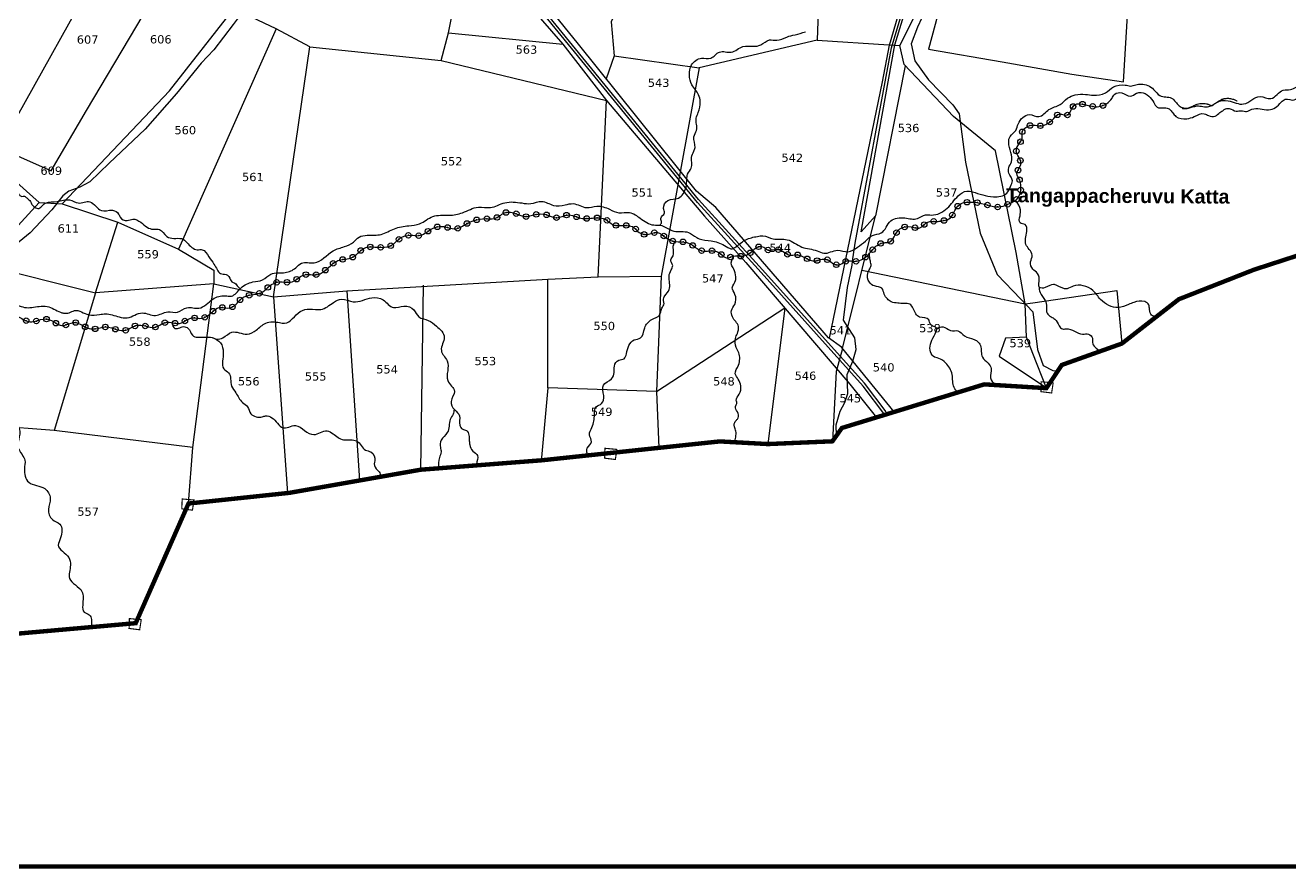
# Model space of a CAD drawing. Header units: inches. Extents: x 737884 to 747214, y 1650960 to 1659331.
# Drawn here: x 741021 to 743316, y 1650960 to 1652490 of the extents above; entities that cross this region are included whole.
import ezdxf
from ezdxf.enums import TextEntityAlignment as Align

# ---------------------------------------------------------------- set-up
doc = ezdxf.new("R2010")
doc.units = ezdxf.units.IN
doc.header["$MEASUREMENT"] = 0
doc.header["$PDMODE"] = 32
doc.header["$PDSIZE"] = 10
doc.linetypes.add('ACAD_ISO02W100', pattern=[15, 12, -3])
for name, color, linetype in [('PLOT', 7, 'Continuous'), ('PLOT NO', 7, 'Continuous'), ('ROADS', 6, 'Continuous'), ('TANKS-STREAM', 4, 'Continuous'), ('VILLAGE BOUNDRY', 5, 'Continuous'), ('VILLAGE STONES', 240, 'Continuous')]:
    doc.layers.add(name, color=color, linetype=linetype)
doc.styles.get("Standard").update_dxf_attribs({"font": 'verdana_0.ttf'})

msp = doc.modelspace()

# ---------------------------------------------------------------- linework, layer by layer
at = {"layer": 'PLOT', "color": 5, "const_width": 7.68}
msp.add_lwpolyline([(737887.4, 1659129.8), (747210, 1659129.8), (747210, 1650963.5), (737887.4, 1650963.5)], close=True, dxfattribs=at)
at = {"layer": 'PLOT'}
for points in [[(742598.5, 1651788.3), (742502.7, 1651905.6), (742479.4, 1651923), (742274.9, 1652159.1), (742239.4, 1652188.6), (742025.1, 1652455.3), (741695, 1652863.2), (741350.6, 1653273.5), (741334.3, 1653281.5), (741159.7, 1653582.6)], [(742481.1, 1651921.8), (742576.9, 1652386.9), (742589.8, 1652453.7), (742687.8, 1652789.6), (742735.2, 1652967.9), (742786.6, 1653127.6), (742804.2, 1653168.7), (742820, 1653180.8), (742865.2, 1653318.5), (742869.2, 1653339.3), (742881.9, 1653347.6), (742949.9, 1653473.9)], [(741712.1, 1652842), (741808.5, 1652940.6), (741851.6, 1652934.7), (742295, 1652855.4), (742281.8, 1652795.6), (742258.1, 1652734.3), (742223.4, 1652609), (742117.9, 1652617.1), (742088, 1652503.6), (742084.5, 1652496), (742089.8, 1652434.5), (742075.4, 1652392.7)], [(741843.3, 1652771.7), (742258.4, 1652735.3), (742467.5, 1652720.5), (742458.4, 1652462.7), (742244.2, 1652412.3)], [(742458.4, 1652462.7), (742588.7, 1652454.4), (742608.9, 1652453.1), (742694.6, 1652624), (742711.2, 1652787.1), (742701.6, 1652787.7), (742687.8, 1652789.6)], [(742504.7, 1651903.2), (742564.4, 1652144.2), (742538.4, 1652115.2), (742599.6, 1652454.3), (742701.6, 1652787.7)], [(741033.2, 1652642.8), (741177.9, 1652633.3), (740973.7, 1652267.1), (740922.8, 1652337.8), (740780.7, 1652359.4)], [(741775.8, 1652425.7), (741789.6, 1652476.1), (741824.5, 1652654)], [(741824.5, 1652654), (741996.6, 1652455.4), (742076.2, 1652353.3)], [(740973.7, 1652267.1), (741068.2, 1652225.9), (741132.2, 1652334.9), (741248.3, 1652530.7), (741292.5, 1652618.8), (741177.9, 1652633.3)], [(741046, 1652168.5), (741088.1, 1652165.8), (741283, 1652370.6), (741399.4, 1652519.6), (741469.3, 1652591.8), (741408.8, 1652623.9)], [(742699.4, 1652590.2), (742660.5, 1652446.5), (742794.7, 1652423.2), (742921.1, 1652401.2), (743014.5, 1652387.3), (743024.1, 1652548.5)], [(741471.6, 1651997.3), (741537.8, 1652450.3), (741476.4, 1652483.3), (741399.4, 1652519.6)], [(741476.4, 1652483.3), (741299, 1652083.8)], [(741789.6, 1652476.1), (741996.6, 1652455.4)], [(742874.7, 1651831.4), (742850, 1651894.1), (742838.3, 1651924), (742836.1, 1651984.5), (742820.1, 1652077.3), (742782.2, 1652262), (742706.1, 1652324.1), (742616.5, 1652418.6), (742608.9, 1652453.1)], [(741537.8, 1652450.3), (741775.8, 1652425.7), (742076.2, 1652353.3)], [(742089.8, 1652434.5), (742244.2, 1652412.3), (742175.5, 1652034.8)], [(740699.5, 1652169.6), (740942.5, 1652055.5), (741148.3, 1652004.4), (741073.4, 1651754.8), (740962.2, 1651763.2), (740718, 1651832.2), (740769.1, 1651889.1), (740942.5, 1652055.5), (741046, 1652168.5), (740953.3, 1652251), (740922.8, 1652337.8)], [(742061.3, 1652033.3), (742076.2, 1652353.3)], [(742076.2, 1652353.3), (742253.9, 1652143.3), (742329.3, 1652059.6), (742518, 1651838.7), (742566.3, 1651778.4)], [(741088.1, 1652165.8), (741189.3, 1652132.3), (741299.1, 1652083.8)], [(741299.1, 1652083.8), (741363.5, 1652045.6), (741363.3, 1652020.9), (741148.3, 1652004.4), (741189.3, 1652132.3)], [(742539.9, 1652045.2), (742836.1, 1651984.5), (742850.3, 1651986.4), (743002.7, 1652008.5), (743011.7, 1651912.3)], [(741325.3, 1651723.7), (741363.3, 1652020.9), (741471.6, 1651997.3), (741496.8, 1651641.1)], [(741471.6, 1651997.3), (741604.6, 1652007.7), (741969.5, 1652029.4), (742061.3, 1652033.3), (742175.5, 1652034.8), (742166.6, 1651825.2), (742170.9, 1651723.1)], [(741738.9, 1651683.5), (741743.7, 1652018.2)], [(741969.8, 1651831.8), (741969.5, 1652029.4)], [(741604.6, 1652007.7), (741627.5, 1651663.8)], [(742166.6, 1651825.2), (742399.8, 1651977), (742369.1, 1651730)], [(742838.3, 1651924), (742800.6, 1651922.1), (742789, 1651889.2), (742875.1, 1651832)], [(742504.7, 1651903.2), (742492.9, 1651861.7), (742486.3, 1651735)], [(742166.6, 1651825.2), (741969.8, 1651831.8), (741957.6, 1651699)], [(741317.3, 1651622.1), (741325.3, 1651723.7), (741073.4, 1651754.8)]]:
    msp.add_lwpolyline(points, dxfattribs=at)
at = {"layer": 'ROADS'}
for points in [[(742581.7, 1651783.1), (742542.2, 1651834.8), (742351.4, 1652047.1), (742241.1, 1652168.2), (741964.3, 1652507.7), (741806.4, 1652700.1), (741577.9, 1652979.8), (741423.8, 1653158), (741344.7, 1653246.1), (741326.5, 1653270), (741290.4, 1653326.6), (741271.4, 1653356.2), (741263.3, 1653375.7), (741115.2, 1653625.4), (741052.8, 1653730.7), (741028, 1653767.3)], [(742583.7, 1651788.5), (742544.2, 1651840.2), (742353.4, 1652052.5), (742243.1, 1652173.6), (741966.2, 1652513.1), (741808.4, 1652705.5), (741579.8, 1652985.2), (741425.7, 1653163.4), (741346.6, 1653251.5), (741328.5, 1653275.4), (741292.3, 1653332), (741273.4, 1653361.6), (741265.3, 1653381.1), (741117.2, 1653630.8), (741054.7, 1653736.1), (741030, 1653772.7)], [(741686.8, 1652798.2), (741644.4, 1652748.9), (741553.9, 1652638.8), (741545.8, 1652625.7), (741519.8, 1652595.6), (741506.8, 1652582.6), (741482.8, 1652557.3), (741412.9, 1652510.2), (741398.4, 1652491.3), (741363.4, 1652445.1), (741340.1, 1652420.7), (741295.8, 1652366.2), (741238.4, 1652301.1), (741173.5, 1652239.7), (741138.3, 1652205.4), (741120.3, 1652195.9), (741099.9, 1652188.5), (741089, 1652180.1), (741069.3, 1652155.1), (741030, 1652113.3), (741003.3, 1652091.4)], [(742687.8, 1652588.5), (742640.5, 1652486.5), (742629.4, 1652456.3), (742636, 1652424.9), (742660.5, 1652390.8), (742704.8, 1652345.6), (742716.6, 1652328.8), (742727.8, 1652241.1), (742754.4, 1652112.5), (742785.6, 1652037.5), (742828.1, 1651992.9), (742850, 1651969.9), (742858.3, 1651901.7), (742869, 1651872.8), (742886.6, 1651863.7), (742895.2, 1651862.3)], [(742493.5, 1651745.1), (742493.1, 1651764.9), (742500.1, 1651789.8), (742508.5, 1651805.1), (742514.5, 1651821.8), (742513.2, 1651856.2), (742523.4, 1651880.3), (742529.5, 1651901.8), (742527, 1651923), (742506.6, 1651954.9), (742513.5, 1652014.3), (742522, 1652054.8), (742523, 1652061.6), (742527.7, 1652094.3), (742593.6, 1652448.8), (742631, 1652574.6)]]:
    msp.add_lwpolyline(points, dxfattribs=at)
at = {"layer": 'TANKS-STREAM'}
msp.add_lwpolyline([(742618.6, 1652416.4), (742564.4, 1652144.2)], dxfattribs=at)
for points in [[(738418.3, 1652913.5), (738423.8, 1652907.3), (738444, 1652899.1), (738452.5, 1652884.1), (738451.5, 1652861.5), (738448.7, 1652852.1), (738450.6, 1652837), (738456.9, 1652819.6), (738467.2, 1652806.5), (738473.6, 1652794), (738475.1, 1652775.2), (738485.7, 1652752.7), (738501.1, 1652737), (738506.9, 1652724.1), (738510.8, 1652716.1), (738522.6, 1652706.8), (738536.9, 1652698.1), (738550, 1652680.5), (738564.5, 1652668.2), (738575.4, 1652661.7), (738585.6, 1652658.8), (738601.5, 1652653.9), (738623.2, 1652637.4), (738637.4, 1652636.7), (738648.8, 1652634.7), (738656.8, 1652633.2), (738666.8, 1652620.3), (738680, 1652612.4), (738695.7, 1652609.4), (738707, 1652607.2), (738723.7, 1652605), (738735.9, 1652596.4), (738745.5, 1652590.9), (738755.5, 1652587.6), (738764.2, 1652583.6), (738781.5, 1652583.2), (738796.1, 1652582.4), (738807.9, 1652578.2), (738816.9, 1652571.3), (738820.7, 1652569.1), (738847.7, 1652567.5), (738869.7, 1652564.6), (738876.5, 1652559.1), (738885.3, 1652550.8), (738901.3, 1652543.3), (738920.5, 1652541.7), (738926.1, 1652542.2), (738935.6, 1652540.4), (738947.4, 1652533.6), (738958, 1652527), (738972.5, 1652520.5), (738999, 1652520.4), (739008.4, 1652520.6), (739016.5, 1652518.3), (739028.1, 1652515), (739049, 1652497), (739062.9, 1652493.9), (739081.5, 1652493.8), (739095.5, 1652491.1), (739108.1, 1652483.1), (739123, 1652473), (739146.1, 1652471.2), (739164, 1652476.6), (739181.4, 1652477.5), (739199.4, 1652472.2), (739209.7, 1652468.5), (739242.6, 1652474.7), (739260.6, 1652473.8), (739271.1, 1652470.7), (739288.3, 1652465.8), (739311.3, 1652471.6), (739335.6, 1652478.1), (739361.1, 1652472), (739378.6, 1652470.2), (739405, 1652476.5), (739441.9, 1652471.1), (739460.5, 1652471.4), (739493.9, 1652484.8), (739522.5, 1652488.1), (739548.6, 1652483.5), (739583.7, 1652456), (739733.4, 1652441.9), (739760, 1652461.3), (739774.1, 1652485.7), (739794.2, 1652496.6), (739801.5, 1652502.9), (739815.4, 1652504.4), (739829.6, 1652500.9), (739847.1, 1652486.1), (739864.1, 1652480.9), (739879.1, 1652480.8), (739892.9, 1652471.4), (739907.2, 1652471.2), (739916.2, 1652465.5), (739931.7, 1652464.7), (739947.6, 1652474.6), (739979.8, 1652475.2), (739992.3, 1652473.5), (740000.6, 1652477.5), (740014.3, 1652477), (740027.2, 1652471.7), (740040.4, 1652469.8), (740056.5, 1652473.2), (740066, 1652472.4), (740087.1, 1652459.2), (740103.5, 1652456.4), (740123.4, 1652462.3), (740133.8, 1652462.1), (740156.1, 1652449.4), (740173, 1652446.5), (740198.7, 1652456.8), (740218.3, 1652459.5), (740241.9, 1652455.2), (740255.4, 1652453.9), (740267.3, 1652459.1), (740294.4, 1652449.8), (740309.2, 1652448.7), (740326.7, 1652452.8), (740342.3, 1652450.4), (740354.6, 1652441.9), (740366.7, 1652441.3), (740380.4, 1652442.6), (740402.6, 1652434.9), (740417.4, 1652420.2), (740430.5, 1652385.4), (740437.9, 1652377.4), (740444.4, 1652367.6), (740452.7, 1652357.3), (740466.1, 1652353.4), (740484.2, 1652350.9), (740497.7, 1652338.1), (740505.9, 1652329.5), (740527.9, 1652325.8), (740541.4, 1652308.6), (740558.4, 1652292.4), (740583.8, 1652282.7), (740597, 1652270.2), (740606.3, 1652247.8), (740607.1, 1652232.9), (740613.7, 1652227.4), (740625.9, 1652211.6), (740629.9, 1652188.3), (740637.4, 1652174.7), (740653.2, 1652165.4), (740661.6, 1652155.5), (740686.1, 1652145), (740715.1, 1652145.7), (740726.3, 1652147.5), (740738.2, 1652144.7), (740747.7, 1652136.6), (740756.7, 1652125.9), (740760.7, 1652110.5), (740764.5, 1652100.7), (740779.4, 1652088), (740785.5, 1652074.4), (740791.1, 1652064.1), (740812.4, 1652053.3), (740821.4, 1652037.7), (740830.6, 1652025.2), (740848.5, 1652017.9), (740861.5, 1651996.6), (740877.3, 1651988), (740900, 1651982.4), (740915.4, 1651973), (740928.8, 1651967.8), (740936.8, 1651969.5), (740949.2, 1651968), (740962.1, 1651959.4), (740983.3, 1651959), (740999.8, 1651962.7), (741019.9, 1651955), (741032.7, 1651951.6), (741054.1, 1651956.8), (741068.4, 1651954.2), (741077.9, 1651948.6), (741090.7, 1651945.2), (741108.4, 1651950.6), (741133.6, 1651940.9), (741147.1, 1651938.8), (741167, 1651942.5), (741188.1, 1651937.3), (741203.4, 1651936.5), (741222.1, 1651944.9), (741240.4, 1651943.8), (741254.7, 1651941.7), (741275.9, 1651950.6), (741288.9, 1651950.2), (741300.9, 1651948.9), (741314.9, 1651955.6), (741324.2, 1651958.8), (741340.9, 1651958.1), (741360.6, 1651969.9), (741372.8, 1651977.8), (741392.3, 1651976.9), (741401.6, 1651982.1), (741417.2, 1651996.3), (741435.5, 1652001.2), (741452.2, 1652006.1), (741463.8, 1652016.3), (741481.3, 1652024.1), (741505.5, 1652024.4), (741525.7, 1652036.4), (741551.8, 1652037.7), (741582.5, 1652059.6), (741590.9, 1652063.6), (741613.7, 1652068.2), (741635.7, 1652084.9), (741668.8, 1652086.8), (741685.8, 1652090.5), (741701.7, 1652103.3), (741720.5, 1652108.9), (741735.7, 1652108.1), (741756.8, 1652119), (741777.4, 1652124.8), (741802.3, 1652120.5), (741822.4, 1652129.8), (741835.9, 1652135.5), (741856.6, 1652138.9), (741872.2, 1652138.9), (741891.2, 1652149.3), (741913, 1652147.6), (741927.9, 1652142.7), (741946.7, 1652146.2), (741965.8, 1652146.2), (741985.9, 1652140.6), (742005.1, 1652145.5), (742029.3, 1652139.9), (742054.1, 1652140.2), (742075, 1652137.2), (742087, 1652128.5), (742099.7, 1652126.2), (742113.6, 1652126.5), (742126, 1652122.8), (742135.6, 1652113.5), (742150.1, 1652110.4), (742168.5, 1652113.6), (742184.3, 1652104.4), (742191.5, 1652099.9), (742206, 1652097), (742212.5, 1652097), (742230.3, 1652091.8), (742247.1, 1652081.3), (742259.2, 1652080.1), (742270.9, 1652080.6), (742283.3, 1652075), (742292, 1652068.5), (742296.1, 1652067.9), (742306.8, 1652071), (742321.4, 1652070.8), (742342.3, 1652081.4), (742345.8, 1652084.8), (742361.6, 1652087.1), (742369.5, 1652082), (742375.7, 1652082.1), (742386.3, 1652082.9), (742398.7, 1652078.4), (742408, 1652072.7), (742421.5, 1652073.4), (742437.2, 1652067.7), (742455.1, 1652062.3), (742464.8, 1652064.6), (742476.9, 1652064.5), (742490.1, 1652056.2), (742500.6, 1652055.8), (742512.5, 1652062.3), (742525.7, 1652061.4), (742538.5, 1652064.4), (742553.8, 1652076), (742567.2, 1652090.4), (742578.8, 1652095.1), (742589.5, 1652096.5), (742606.7, 1652118.5), (742615.6, 1652123.4), (742634.1, 1652123), (742643, 1652121.8), (742659.4, 1652132.8), (742675.9, 1652133.8), (742684.7, 1652134.9), (742697.6, 1652138.4), (742715, 1652162.9), (742739.4, 1652169), (742762.3, 1652165.2), (742781, 1652160.5), (742796.1, 1652161.5), (742807.9, 1652166.5), (742819.1, 1652172.5), (742827.5, 1652187.3), (742828.3, 1652198.3), (742826.3, 1652208.7), (742821.3, 1652221.1), (742828.1, 1652237), (742826, 1652248), (742820.4, 1652258.8), (742821.2, 1652267.9), (742828.5, 1652279.8), (742830.8, 1652286.5), (742830.9, 1652297.2), (742837.5, 1652304.3), (742845.3, 1652308), (742857.2, 1652307.9), (742868.6, 1652307.8), (742875.5, 1652310.8), (742887.9, 1652320.6), (742898.1, 1652328.6), (742913.7, 1652327.3), (742919, 1652334.5), (742926.1, 1652345.3), (742944.5, 1652345.8), (742969.7, 1652342.1), (742983.6, 1652347.3), (742993.8, 1652357.7), (742998.8, 1652364.5), (743011.5, 1652367.3), (743026.9, 1652360.8), (743038.5, 1652366.4), (743046.7, 1652368), (743060.8, 1652361.2), (743069.6, 1652349.7), (743075.5, 1652341.3), (743089.5, 1652340), (743097.7, 1652338), (743104.1, 1652330.7), (743109.8, 1652324.5), (743129.6, 1652320.2), (743143.1, 1652324), (743161.4, 1652329.3), (743168.8, 1652326), (743181.1, 1652324.9), (743189.7, 1652331.3), (743196.4, 1652335.9), (743200.7, 1652338.4), (743206.7, 1652338.5), (743219.4, 1652334.1), (743228.5, 1652334.7), (743238.2, 1652333.2), (743247.8, 1652337.4), (743262.5, 1652338), (743278, 1652336.3), (743290.5, 1652340.3), (743300.8, 1652350.5), (743308.1, 1652355.4), (743324.6, 1652354.3), (743335.2, 1652363.5), (743360.2, 1652367.8), (743648.6, 1652341.9), (743666, 1652350.5), (743672.9, 1652357.4), (743683.4, 1652360.6), (743698.9, 1652361.3), (743711.6, 1652362.1), (743727.2, 1652375.3), (743740.6, 1652383.7), (743755.2, 1652383.3), (743762.8, 1652381.2), (743780, 1652386.6), (743791.6, 1652392.3), (743806.3, 1652393.4), (743820.7, 1652387.3), (743835.4, 1652380.7), (743847.3, 1652379.8), (743853.4, 1652381.5), (743861.8, 1652381.1), (743872.1, 1652375), (743887.7, 1652366.3), (743909.8, 1652371.7), (743929.2, 1652378.8), (743944.8, 1652375.8), (743968.8, 1652385), (743979.6, 1652385.1), (743990.6, 1652377.7), (743997.2, 1652367.4), (744007.6, 1652362.2), (744018.2, 1652358.5), (744019.1, 1652347.9), (744027, 1652343.4), (744028.7, 1652337)], [(742173.1, 1652127), (742176.1, 1652131.8), (742174.8, 1652139.3), (742181.5, 1652149.2), (742179.8, 1652157.6), (742187.6, 1652171.7), (742207, 1652176.3), (742215.4, 1652183.7), (742222, 1652210.2), (742223.4, 1652219.6), (742230.1, 1652230.7), (742230.6, 1652249.6), (742234.8, 1652261.5), (742236.8, 1652267.7), (742234.7, 1652287.6), (742239.4, 1652299.1), (742239.1, 1652321.3), (742242.7, 1652331.5), (742246.2, 1652351), (742243.2, 1652363.7), (742231.1, 1652381.9), (742226.7, 1652399.6), (742230.5, 1652417.8), (742248.7, 1652429.8), (742265.4, 1652430.1), (742281.4, 1652441.2), (742302.5, 1652441), (742323.9, 1652451.2), (742342.6, 1652451.5), (742356.1, 1652454), (742372.1, 1652463.1), (742385.2, 1652462.4), (742403.2, 1652468.4), (742418.5, 1652472.5), (742437.4, 1652477.7)], [(740442, 1652413.4), (740457.4, 1652412.3), (740463.8, 1652403.5), (740477.8, 1652401.9), (740495.9, 1652406.9), (740506.6, 1652403.4), (740519.6, 1652396.1), (740543.2, 1652401.5), (740554.9, 1652397.5), (740570.2, 1652391.4), (740588.1, 1652390.9), (740601, 1652395.7), (740621.8, 1652387.9), (740639.7, 1652384.6), (740659.3, 1652391.6), (740671.7, 1652388.8), (740686.3, 1652380.2), (740704.4, 1652378.9), (740717.3, 1652385.2), (740737.1, 1652380.5), (740747.5, 1652375), (740757.3, 1652379.2), (740781.1, 1652368.5), (740790.9, 1652357.9), (740801.8, 1652349.4), (740816, 1652344.9), (740843.3, 1652358.8), (740864.2, 1652358.9), (740879.5, 1652354.3), (740898.3, 1652358.6), (740916.5, 1652346.4), (740929.8, 1652344), (740951.5, 1652325.5), (740960, 1652309.6), (740958.4, 1652297.1), (740956.1, 1652283), (740962, 1652266.8), (740959.1, 1652245.8), (740960.4, 1652227), (740976.5, 1652213), (740989.5, 1652211.7), (740996.7, 1652198.6), (741005, 1652193.3), (741007.6, 1652186.7), (741010.3, 1652182), (741012.3, 1652180.1), (741017, 1652179.4), (741019.4, 1652179.6), (741023.7, 1652176.4), (741030.5, 1652170.1), (741032.9, 1652164.7), (741038.1, 1652159.9), (741045.8, 1652157.5), (741052.7, 1652163.1), (741058.7, 1652167.6), (741078.7, 1652170), (741101.3, 1652172.8), (741117.2, 1652167.3), (741138.5, 1652169.6), (741159.1, 1652153.4), (741179.3, 1652154.1), (741190.5, 1652147.2), (741193.1, 1652141.4), (741205.7, 1652135.5), (741216.4, 1652138.1), (741230.6, 1652132.3), (741242.4, 1652123.2), (741253.2, 1652119.6), (741264.6, 1652119.1), (741277.9, 1652106.7), (741290.8, 1652103), (741304.8, 1652102.6), (741323.4, 1652086.7), (741333.3, 1652082.5), (741342.1, 1652082.6), (741354.1, 1652069.8), (741363.6, 1652056.4), (741369.4, 1652046.5), (741375.3, 1652039.5), (741385.4, 1652037.7), (741393.8, 1652027.8), (741396, 1652024.4), (741401.4, 1652022), (741407.3, 1652015.4), (741411.1, 1652011.8)], [(740977.4, 1651982.9), (740994.1, 1651985.5), (741019.7, 1651977.9), (741046.3, 1651979.7), (741060.7, 1651979.5), (741084.8, 1651969.2), (741090.5, 1651967.6), (741100.9, 1651968.2), (741110.3, 1651972.1), (741136.3, 1651964.3), (741155.8, 1651965), (741166.7, 1651966.2), (741191.3, 1651960.6), (741206.2, 1651959.1), (741233.3, 1651967.9), (741257.4, 1651963.4), (741279.6, 1651969.8), (741297.6, 1651969.3), (741314.5, 1651977.4), (741336.2, 1651976.4), (741361.6, 1651993.1), (741383.7, 1651999), (741395.1, 1651998.4), (741412.4, 1652013.1), (741434.3, 1652024), (741451.8, 1652027.8), (741467, 1652038.3), (741492.9, 1652041.2), (741511.9, 1652049.6), (741522.4, 1652058.2), (741545.2, 1652058.8), (741579.7, 1652080.4), (741600.4, 1652088.1), (741616.7, 1652096.2), (741626.9, 1652105.5), (741641.7, 1652108.7), (741666.9, 1652110.4), (741691, 1652120.6), (741717.1, 1652126.1), (741736.9, 1652129.7), (741760.9, 1652142.9), (741790, 1652145), (741814.7, 1652149.6), (741843.5, 1652159.7), (741865.3, 1652159.2), (741891.6, 1652167.7), (741922.7, 1652167.3), (741939, 1652166.2), (741958.4, 1652170.3), (741979.8, 1652163), (742001.2, 1652163.8), (742015.5, 1652166.1), (742039.8, 1652158.9), (742058.7, 1652161.7), (742081.7, 1652155.9), (742098.8, 1652149.6), (742118, 1652149.8), (742137.3, 1652139.7), (742162, 1652127.4), (742174.1, 1652126.9), (742183.9, 1652123), (742198.5, 1652116.4), (742225, 1652113.9), (742239.9, 1652104.7), (742249.1, 1652100.8), (742271.9, 1652097.6), (742296.4, 1652086.7), (742302.1, 1652084.3), (742311.1, 1652087.9), (742321.1, 1652095.7), (742329.1, 1652100.7), (742350.1, 1652106.7), (742360.2, 1652107.7), (742378.6, 1652102.2), (742404.2, 1652100.7), (742431, 1652087.3), (742458.3, 1652080.6), (742470.5, 1652076.2), (742495.8, 1652081.5), (742514.3, 1652078.9), (742531.5, 1652087.2), (742546.3, 1652098.2), (742558.9, 1652108.3), (742574.8, 1652112.9), (742592.1, 1652134.8), (742617.9, 1652140.1), (742640.6, 1652139.1), (742655.2, 1652145.7), (742665.9, 1652145.4), (742694.8, 1652158), (742714.5, 1652180.1), (742730.3, 1652188.9), (742740.5, 1652187.5), (742778.4, 1652178.4), (742802.7, 1652185), (742809.8, 1652197.4), (742813, 1652207.5), (742806.7, 1652221.3), (742806.3, 1652231.3), (742811.2, 1652241.8), (742806.2, 1652277.5), (742808.8, 1652287.8), (742819, 1652299), (742823.5, 1652310.6), (742831.7, 1652322.4), (742843.9, 1652327.6), (742861, 1652324.1), (742879.4, 1652336.8), (742899.6, 1652345.9), (742913.1, 1652357.3), (742927.1, 1652363.6), (742945.6, 1652364.3), (742960.2, 1652362.7), (742981.7, 1652366.9), (742996.4, 1652377.9), (743017.6, 1652381.1), (743027.7, 1652379.3)], [(743027.7, 1652379.3), (743046.9, 1652383), (743069.4, 1652373.4), (743080.8, 1652362), (743102, 1652357.4), (743115.9, 1652343.5), (743132.4, 1652339.5), (743147.8, 1652343.3), (743169.8, 1652342.1), (743184, 1652349.8), (743204.7, 1652352.8), (743232.8, 1652346.9), (743262.5, 1652360.4), (743282.2, 1652356.8), (743304.8, 1652371.9), (743317.6, 1652373.1), (743338.5, 1652382.1), (743357.7, 1652379.2), (743646.7, 1652353.9), (743674.8, 1652366.4), (743700.4, 1652372), (743733.2, 1652392.7), (743764.3, 1652395.1), (743789.6, 1652400.5), (743815.7, 1652400.9), (743835.7, 1652389.5), (743863.8, 1652393.7), (743889, 1652380.5), (743904, 1652379.9), (743923.2, 1652388.5), (743935.3, 1652386.1), (743963.4, 1652393.8), (743987.8, 1652390.4), (743998.9, 1652389.3), (744004.6, 1652378.4), (744015.7, 1652369.3), (744023.4, 1652359), (744030.3, 1652353.2), (744033.9, 1652346.6), (744036, 1652338.9)], [(743074.4, 1651961.1), (743065.7, 1651963.6), (743061.8, 1651974), (743060.5, 1651982.6), (743053.1, 1651988.4), (743033.5, 1651987), (743023.9, 1651983.4), (743004.9, 1651977.7), (742973.2, 1651992.2), (742959, 1652008.7), (742941.6, 1652017.2), (742923.4, 1652016.6), (742912.3, 1652011.8), (742893.8, 1652017.7), (742887.8, 1652019.6), (742872.7, 1652013.8), (742862.2, 1652014.3), (742861.4, 1652024.9), (742858.6, 1652039.6), (742850, 1652047.3), (742846.1, 1652060.3), (742849.1, 1652072.5), (742843.7, 1652083), (742837.6, 1652092.2), (742839, 1652115.7), (742836.3, 1652128), (742826.9, 1652131.2), (742826.8, 1652144.2), (742827.6, 1652154.8), (742818.9, 1652172.3)], [(742044.7, 1651709.7), (742041.2, 1651713.3), (742041.3, 1651722.6), (742048.8, 1651734), (742045.3, 1651746.7), (742049.8, 1651760.3), (742054.2, 1651784.1), (742057.6, 1651797.8), (742067.3, 1651803.6), (742071.1, 1651817.8), (742070.4, 1651837), (742085.3, 1651848.5), (742090, 1651859.7), (742090.4, 1651871.5), (742098.6, 1651882.3), (742108, 1651884.9), (742112.3, 1651893.7), (742116.9, 1651909), (742126.5, 1651918.9), (742138.1, 1651922.4), (742145.6, 1651940.7), (742158.2, 1651955.8), (742172.5, 1651964.1), (742176.8, 1651976.3), (742180.6, 1651984.9), (742179.6, 1651990.9), (742182.1, 1651998.9), (742190, 1652010.1), (742189.7, 1652034.6), (742193.4, 1652045.8), (742196.3, 1652054), (742192.8, 1652064.3), (742197, 1652071.4), (742197.2, 1652086.3), (742199.9, 1652097.5)], [(742309.1, 1651733.3), (742310.7, 1651742.6), (742311, 1651753.4), (742308.3, 1651761.5), (742310, 1651771.2), (742313.9, 1651775.4), (742315.3, 1651785.5), (742310.1, 1651795.8), (742312.6, 1651806.2), (742311.7, 1651809.3), (742316.8, 1651820.5), (742319.9, 1651835.8), (742315.3, 1651847.8), (742309.9, 1651857.4), (742315.7, 1651873.3), (742316.1, 1651895.4), (742311.7, 1651905.2), (742310.2, 1651921.6), (742313.7, 1651930.7), (742315.6, 1651943.4), (742304.7, 1651960.8), (742303, 1651972.3), (742308.9, 1651983.3), (742309.4, 1652001.6), (742304.4, 1652013.6), (742310.6, 1652026.9), (742311, 1652033.4), (742307.2, 1652047.5), (742302.9, 1652055.2), (742307.2, 1652071)], [(742713.7, 1651823.5), (742707.3, 1651832.7), (742703.5, 1651856), (742691.8, 1651877.4), (742679.2, 1651885.3), (742669.1, 1651889.3), (742663.6, 1651900.2), (742672.8, 1651930.1), (742675.2, 1651940.1), (742664.6, 1651946.7), (742661.3, 1651955.6), (742644.6, 1651960.3), (742632.8, 1651975.8), (742626.7, 1651983.7), (742616.5, 1651984.9), (742604.7, 1651985.8), (742593, 1651987.9), (742586.1, 1651993.4), (742580.4, 1652001.8), (742576.2, 1652012.5), (742562.4, 1652016.8), (742553.3, 1652023.4), (742550.6, 1652040.3), (742554.1, 1652048), (742556.3, 1652053.9), (742555.1, 1652061.7), (742553.5, 1652075.6)], [(742861.2, 1652016.2), (742863.3, 1652005.1), (742872.3, 1651990.6), (742874.9, 1651978.9), (742875.8, 1651967.5), (742883.3, 1651960.5), (742890, 1651956.7), (742897.9, 1651944.5), (742903.9, 1651938.8), (742910.6, 1651939.1), (742940.2, 1651929.6), (742951.4, 1651929.2), (742958.4, 1651922.3), (742958.3, 1651914), (742962.7, 1651906.1), (742972.6, 1651898.4)], [(741287.6, 1651950.5), (741292.4, 1651939.9), (741299.2, 1651940.3), (741308.1, 1651943), (741316.9, 1651939.8), (741324.3, 1651927.6), (741347.3, 1651924.1), (741360.2, 1651923.1), (741368.6, 1651920.5), (741379.9, 1651922.8), (741395.8, 1651932.9), (741423.9, 1651929.4), (741440.3, 1651936.6), (741457.6, 1651949.4), (741482.8, 1651950.3), (741491.6, 1651949.1), (741520.1, 1651970.4), (741537.4, 1651974.9), (741557.6, 1651974.2), (741580.8, 1651987), (741595.3, 1651993), (741616.4, 1651988.2), (741650, 1651995.3), (741670.6, 1651991.4), (741689.5, 1651977.7), (741708.5, 1651980.2), (741726.2, 1651973.3), (741735.6, 1651960.8), (741752.6, 1651954.3), (741767.7, 1651943.9), (741781.6, 1651923.8), (741776.3, 1651899.6), (741786.6, 1651881.1), (741787.8, 1651862.6), (741787.8, 1651845.1), (741800.2, 1651825.6), (741793.9, 1651807.3), (741800.2, 1651792.4), (741809.5, 1651781.1), (741809.6, 1651764.4), (741815.1, 1651757.2), (741821.7, 1651754.7), (741826.4, 1651746.4), (741827.1, 1651736.1), (741828, 1651728.8), (741833.2, 1651717.4), (741842.1, 1651709.1), (741839.9, 1651693.5), (741840.3, 1651687.9)], [(740931.5, 1651968.2), (740928.8, 1651950.4), (740941.8, 1651931.4), (740942.7, 1651918.1), (740942.5, 1651906.4), (740954.6, 1651892.4), (740959.6, 1651878.5), (740959.4, 1651859.3), (740958.4, 1651847.2), (740971.7, 1651829.9), (740984.5, 1651818), (740986.5, 1651793.1), (740991.3, 1651776.1), (741008, 1651762.4), (741010.2, 1651743), (741007.3, 1651725.7), (741015.1, 1651710.8), (741020.2, 1651700.5), (741019.5, 1651685.2), (741027.4, 1651660.7), (741056.4, 1651649.2), (741066.3, 1651631.5), (741063, 1651611.3), (741070.3, 1651593.3), (741083.6, 1651584.7), (741085.2, 1651560), (741080.9, 1651546.6), (741099.8, 1651524.3), (741103.1, 1651510.3), (741101.3, 1651486.4), (741123.9, 1651462.7), (741125.2, 1651438), (741128, 1651424.9), (741137.1, 1651420.3), (741141, 1651411.8), (741141, 1651397.9)], [(741360.1, 1651923.1), (741375.6, 1651913.6), (741380.4, 1651896.1), (741379.2, 1651880.4), (741381.3, 1651866.4), (741389.9, 1651859.4), (741395.6, 1651835.1), (741403.3, 1651822.8), (741415.2, 1651805.5), (741424.4, 1651797.6), (741430.7, 1651785), (741451.3, 1651779.5), (741457.3, 1651781.2), (741479.1, 1651767.7), (741488.4, 1651759.6), (741511.4, 1651763.6), (741528, 1651754.8), (741544.7, 1651747.2), (741569, 1651754.2), (741579.7, 1651748.8), (741598.6, 1651737.9), (741622.7, 1651735.6), (741638.9, 1651719), (741648.4, 1651715.7), (741655.6, 1651699.5), (741654.5, 1651694.4), (741660.6, 1651682.5), (741663.7, 1651679.7), (741665.3, 1651670.5)], [(742675.6, 1651938.9), (742687.1, 1651942.8), (742700.8, 1651936), (742714.2, 1651935.3), (742725.9, 1651926.5), (742743.4, 1651919.7), (742748.9, 1651916.8), (742754.8, 1651908.6), (742758.6, 1651887.5), (742768.9, 1651876.8), (742774.6, 1651867), (742773.2, 1651850.4), (742782.4, 1651838.3), (742786.9, 1651836.7)], [(741799.4, 1651793.2), (741797.8, 1651784.1), (741792.3, 1651774.8), (741790.6, 1651762.6), (741787, 1651750.7), (741776, 1651736.8), (741774.7, 1651723.9), (741775.8, 1651715.8), (741772.9, 1651705.7), (741771.6, 1651686)]]:
    msp.add_spline(points, degree=3, dxfattribs=at)
for points, knots in [([(743120.9, 1652339.2), (743120.9, 1652339.2), (743121, 1652339.2), (743121.2, 1652339.1), (743121.4, 1652339), (743121.9, 1652338.8), (743122.3, 1652338.7), (743123.3, 1652338.6), (743124.1, 1652338.5), (743125.7, 1652338.4), (743126.6, 1652338.4), (743127.9, 1652338.6), (743128.4, 1652338.6), (743129.3, 1652338.7), (743129.7, 1652338.8), (743131, 1652339.1), (743131.9, 1652339.4), (743133.3, 1652339.9), (743133.7, 1652340), (743134.5, 1652340.3), (743134.9, 1652340.5), (743135.5, 1652340.8), (743135.8, 1652340.9), (743136.3, 1652341.1), (743136.6, 1652341.2), (743137.4, 1652341.6), (743138, 1652341.9), (743139.8, 1652342.8), (743140.9, 1652343.3), (743143.5, 1652344.5), (743145, 1652345.1), (743147.9, 1652346.2), (743149.4, 1652346.6), (743152.6, 1652347.4), (743154.3, 1652347.7), (743157.7, 1652348), (743159.2, 1652348), (743162.3, 1652347.9), (743163.9, 1652347.6), (743166.1, 1652347.1), (743166.7, 1652347), (743167.7, 1652346.7), (743168.1, 1652346.5), (743169.5, 1652346), (743170.3, 1652345.7), (743171.7, 1652345.1), (743172.3, 1652344.8), (743173.7, 1652344.1), (743174.3, 1652343.8), (743175, 1652343.4), (743175.2, 1652343.3), (743175.4, 1652343.2)], [5443.333867, 5443.333867, 5443.333867, 5443.333867, 5444.813327, 5444.813327, 5447.772247, 5447.772247, 5450.731168, 5450.731168, 5455.368805, 5455.368805, 5460.006441, 5460.006441, 5462.487876, 5462.487876, 5464.969311, 5464.969311, 5470.024947, 5470.024947, 5471.934137, 5471.934137, 5473.775356, 5473.775356, 5474.804714, 5474.804714, 5475.834072, 5475.834072, 5477.892787, 5477.892787, 5480.985656, 5480.985656, 5484.078525, 5484.078525, 5486.623849, 5486.623849, 5489.169173, 5489.169173, 5491.030285, 5491.030285, 5492.891396, 5492.891396, 5493.505133, 5493.505133, 5494.11887, 5494.11887, 5495.346345, 5495.346345, 5496.57382, 5496.57382, 5498.424244, 5498.424244, 5499.062524, 5499.062524, 5499.062524, 5499.062524]), ([(743120.9, 1652339.2), (743120.9, 1652339.2), (743121, 1652339.2), (743121.2, 1652339.1), (743121.4, 1652339), (743121.9, 1652338.8), (743122.3, 1652338.7), (743123.3, 1652338.6), (743124.1, 1652338.5), (743125.7, 1652338.4), (743126.6, 1652338.4), (743127.9, 1652338.6), (743128.4, 1652338.6), (743129.3, 1652338.7), (743129.7, 1652338.8), (743131, 1652339.1), (743131.9, 1652339.4), (743133.3, 1652339.9), (743133.7, 1652340), (743134.5, 1652340.3), (743134.9, 1652340.5), (743135.5, 1652340.8), (743135.8, 1652340.9), (743136.3, 1652341.1), (743136.6, 1652341.2), (743137.4, 1652341.6), (743138, 1652341.9), (743139.8, 1652342.8), (743140.9, 1652343.3), (743143.5, 1652344.5), (743145, 1652345.1), (743147.9, 1652346.2), (743149.4, 1652346.6), (743152.6, 1652347.4), (743154.3, 1652347.7), (743157.7, 1652348), (743159.2, 1652348), (743162.3, 1652347.9), (743163.9, 1652347.6), (743166.1, 1652347.1), (743166.7, 1652347), (743167.7, 1652346.7), (743168.1, 1652346.5), (743169.5, 1652346), (743170.3, 1652345.7), (743171.7, 1652345.1), (743172.3, 1652344.8), (743173.7, 1652344.1), (743174.3, 1652343.8), (743175, 1652343.4), (743175.2, 1652343.3), (743175.4, 1652343.2)], [5443.333867, 5443.333867, 5443.333867, 5443.333867, 5444.813327, 5444.813327, 5447.772247, 5447.772247, 5450.731168, 5450.731168, 5455.368805, 5455.368805, 5460.006441, 5460.006441, 5462.487876, 5462.487876, 5464.969311, 5464.969311, 5470.024947, 5470.024947, 5471.934137, 5471.934137, 5473.775356, 5473.775356, 5474.804714, 5474.804714, 5475.834072, 5475.834072, 5477.892787, 5477.892787, 5480.985656, 5480.985656, 5484.078525, 5484.078525, 5486.623849, 5486.623849, 5489.169173, 5489.169173, 5491.030285, 5491.030285, 5492.891396, 5492.891396, 5493.505133, 5493.505133, 5494.11887, 5494.11887, 5495.346345, 5495.346345, 5496.57382, 5496.57382, 5498.424244, 5498.424244, 5499.062524, 5499.062524, 5499.062524, 5499.062524]), ([(743120.9, 1652339.2), (743120.9, 1652339.2), (743121, 1652339.2), (743121.2, 1652339.1), (743121.4, 1652339), (743121.9, 1652338.8), (743122.3, 1652338.7), (743123.3, 1652338.6), (743124.1, 1652338.5), (743125.7, 1652338.4), (743126.6, 1652338.4), (743127.9, 1652338.6), (743128.4, 1652338.6), (743129.3, 1652338.7), (743129.7, 1652338.8), (743131, 1652339.1), (743131.9, 1652339.4), (743133.3, 1652339.9), (743133.7, 1652340), (743134.5, 1652340.3), (743134.9, 1652340.5), (743135.5, 1652340.8), (743135.8, 1652340.9), (743136.3, 1652341.1), (743136.6, 1652341.2), (743137.4, 1652341.6), (743138, 1652341.9), (743139.8, 1652342.8), (743140.9, 1652343.3), (743143.5, 1652344.5), (743145, 1652345.1), (743147.9, 1652346.2), (743149.4, 1652346.6), (743152.6, 1652347.4), (743154.3, 1652347.7), (743157.7, 1652348), (743159.2, 1652348), (743162.3, 1652347.9), (743163.9, 1652347.6), (743166.1, 1652347.1), (743166.7, 1652347), (743167.7, 1652346.7), (743168.1, 1652346.5), (743169.5, 1652346), (743170.3, 1652345.7), (743171.7, 1652345.1), (743172.3, 1652344.8), (743173.7, 1652344.1), (743174.3, 1652343.8), (743175, 1652343.4), (743175.2, 1652343.3), (743175.4, 1652343.2)], [5443.333867, 5443.333867, 5443.333867, 5443.333867, 5444.813327, 5444.813327, 5447.772247, 5447.772247, 5450.731168, 5450.731168, 5455.368805, 5455.368805, 5460.006441, 5460.006441, 5462.487876, 5462.487876, 5464.969311, 5464.969311, 5470.024947, 5470.024947, 5471.934137, 5471.934137, 5473.775356, 5473.775356, 5474.804714, 5474.804714, 5475.834072, 5475.834072, 5477.892787, 5477.892787, 5480.985656, 5480.985656, 5484.078525, 5484.078525, 5486.623849, 5486.623849, 5489.169173, 5489.169173, 5491.030285, 5491.030285, 5492.891396, 5492.891396, 5493.505133, 5493.505133, 5494.11887, 5494.11887, 5495.346345, 5495.346345, 5496.57382, 5496.57382, 5498.424244, 5498.424244, 5499.062524, 5499.062524, 5499.062524, 5499.062524]), ([(743175.4, 1652343.2), (743175.7, 1652343.5), (743176, 1652343.8), (743176.8, 1652344.5), (743177.3, 1652345), (743178.1, 1652345.6), (743178.3, 1652345.8), (743179, 1652346.3), (743179.4, 1652346.6), (743180.7, 1652347.6), (743181.5, 1652348.1), (743183.2, 1652349.3), (743184.1, 1652349.8), (743185.1, 1652350.5), (743185.3, 1652350.6), (743185.7, 1652350.9), (743185.8, 1652351), (743186.2, 1652351.3), (743186.6, 1652351.6), (743187.7, 1652352.3), (743188.4, 1652352.8), (743190.2, 1652353.8), (743191.2, 1652354.4), (743193.1, 1652355.2), (743193.8, 1652355.5), (743194.9, 1652355.9), (743195.3, 1652356), (743195.9, 1652356.2), (743196.3, 1652356.3), (743197.3, 1652356.6), (743197.9, 1652356.7), (743200.2, 1652357.1), (743201.7, 1652357.2), (743204.6, 1652357.3), (743206, 1652357.2), (743208.5, 1652356.9), (743209.8, 1652356.7), (743212.1, 1652356.1), (743213.1, 1652355.8), (743215, 1652355.2), (743215.9, 1652354.8), (743217.8, 1652354.1), (743218.7, 1652353.7), (743220.2, 1652353), (743220.7, 1652352.8), (743221.1, 1652352.6)], [5520.87498, 5520.87498, 5520.87498, 5520.87498, 5521.986305, 5521.986305, 5523.357586, 5523.357586, 5523.830347, 5523.830347, 5524.870358, 5524.870358, 5526.95038, 5526.95038, 5529.826973, 5529.826973, 5530.785443, 5530.785443, 5531.476798, 5531.476798, 5532.859507, 5532.859507, 5534.242217, 5534.242217, 5535.624926, 5535.624926, 5536.325334, 5536.325334, 5536.63772, 5536.63772, 5536.950106, 5536.950106, 5537.574878, 5537.574878, 5539.144164, 5539.144164, 5540.713451, 5540.713451, 5542.282737, 5542.282737, 5543.852024, 5543.852024, 5545.42131, 5545.42131, 5547.67947, 5547.67947, 5549.715627, 5549.715627, 5549.715627, 5549.715627]), ([(743175.4, 1652343.2), (743175.7, 1652343.5), (743176, 1652343.8), (743176.8, 1652344.5), (743177.3, 1652345), (743178.1, 1652345.6), (743178.3, 1652345.8), (743179, 1652346.3), (743179.4, 1652346.6), (743180.7, 1652347.6), (743181.5, 1652348.1), (743183.2, 1652349.3), (743184.1, 1652349.8), (743185.1, 1652350.5), (743185.3, 1652350.6), (743185.7, 1652350.9), (743185.8, 1652351), (743186.2, 1652351.3), (743186.6, 1652351.6), (743187.7, 1652352.3), (743188.4, 1652352.8), (743190.2, 1652353.8), (743191.2, 1652354.4), (743193.1, 1652355.2), (743193.8, 1652355.5), (743194.9, 1652355.9), (743195.3, 1652356), (743195.9, 1652356.2), (743196.3, 1652356.3), (743197.3, 1652356.6), (743197.9, 1652356.7), (743200.2, 1652357.1), (743201.7, 1652357.2), (743204.6, 1652357.3), (743206, 1652357.2), (743208.5, 1652356.9), (743209.8, 1652356.7), (743212.1, 1652356.1), (743213.1, 1652355.8), (743215, 1652355.2), (743215.9, 1652354.8), (743217.8, 1652354.1), (743218.7, 1652353.7), (743220.2, 1652353), (743220.7, 1652352.8), (743221.1, 1652352.6)], [5520.87498, 5520.87498, 5520.87498, 5520.87498, 5521.986305, 5521.986305, 5523.357586, 5523.357586, 5523.830347, 5523.830347, 5524.870358, 5524.870358, 5526.95038, 5526.95038, 5529.826973, 5529.826973, 5530.785443, 5530.785443, 5531.476798, 5531.476798, 5532.859507, 5532.859507, 5534.242217, 5534.242217, 5535.624926, 5535.624926, 5536.325334, 5536.325334, 5536.63772, 5536.63772, 5536.950106, 5536.950106, 5537.574878, 5537.574878, 5539.144164, 5539.144164, 5540.713451, 5540.713451, 5542.282737, 5542.282737, 5543.852024, 5543.852024, 5545.42131, 5545.42131, 5547.67947, 5547.67947, 5549.715627, 5549.715627, 5549.715627, 5549.715627]), ([(743175.4, 1652343.2), (743175.7, 1652343.5), (743176, 1652343.8), (743176.8, 1652344.5), (743177.3, 1652345), (743178.1, 1652345.6), (743178.3, 1652345.8), (743179, 1652346.3), (743179.4, 1652346.6), (743180.7, 1652347.6), (743181.5, 1652348.1), (743183.2, 1652349.3), (743184.1, 1652349.8), (743185.1, 1652350.5), (743185.3, 1652350.6), (743185.7, 1652350.9), (743185.8, 1652351), (743186.2, 1652351.3), (743186.6, 1652351.6), (743187.7, 1652352.3), (743188.4, 1652352.8), (743190.2, 1652353.8), (743191.2, 1652354.4), (743193.1, 1652355.2), (743193.8, 1652355.5), (743194.9, 1652355.9), (743195.3, 1652356), (743195.9, 1652356.2), (743196.3, 1652356.3), (743197.3, 1652356.6), (743197.9, 1652356.7), (743200.2, 1652357.1), (743201.7, 1652357.2), (743204.6, 1652357.3), (743206, 1652357.2), (743208.5, 1652356.9), (743209.8, 1652356.7), (743212.1, 1652356.1), (743213.1, 1652355.8), (743215, 1652355.2), (743215.9, 1652354.8), (743217.8, 1652354.1), (743218.7, 1652353.7), (743220.2, 1652353), (743220.7, 1652352.8), (743221.1, 1652352.6)], [5520.87498, 5520.87498, 5520.87498, 5520.87498, 5521.986305, 5521.986305, 5523.357586, 5523.357586, 5523.830347, 5523.830347, 5524.870358, 5524.870358, 5526.95038, 5526.95038, 5529.826973, 5529.826973, 5530.785443, 5530.785443, 5531.476798, 5531.476798, 5532.859507, 5532.859507, 5534.242217, 5534.242217, 5535.624926, 5535.624926, 5536.325334, 5536.325334, 5536.63772, 5536.63772, 5536.950106, 5536.950106, 5537.574878, 5537.574878, 5539.144164, 5539.144164, 5540.713451, 5540.713451, 5542.282737, 5542.282737, 5543.852024, 5543.852024, 5545.42131, 5545.42131, 5547.67947, 5547.67947, 5549.715627, 5549.715627, 5549.715627, 5549.715627])]:
    msp.add_open_spline(points, degree=3, knots=knots, dxfattribs=at)
for p in [(742923.2, 1652342.3), (742940.3, 1652346.7), (742958.8, 1652342.6), (742977.3, 1652344), (742844.9, 1652307.9), (742880.8, 1652314.3), (742894.6, 1652327.1), (742912.9, 1652327), (742830.8, 1652296.5), (742863.7, 1652307.4), (742827.7, 1652278.4), (742820, 1652261.5), (742827.5, 1652244.4), (742823.2, 1652226.9), (742826, 1652209.4), (742820.6, 1652173.9), (742828.1, 1652190.9), (741893.8, 1652150.1), (741912.3, 1652147.9), (742713.7, 1652161.5), (742730.6, 1652168.7), (742749.4, 1652168), (742767.7, 1652163.6), (742786.2, 1652160.1), (742804.3, 1652164.8), (741769, 1652124.1), (741822.8, 1652130.1), (741840.4, 1652136.8), (741859, 1652138.8), (741877.4, 1652141.1), (741930.2, 1652142.6), (741948.6, 1652146.6), (741967.3, 1652145.8), (741985.3, 1652140.6), (742003.5, 1652145.3), (742021.8, 1652142.1), (742040.3, 1652139.2), (742059.2, 1652140.5), (742077.1, 1652135.9), (742093.2, 1652126.6), (742112, 1652126.6), (742652.9, 1652128.2), (742670.1, 1652134), (742688.8, 1652135.5), (742704, 1652145.4), (741699.3, 1652101.4), (741716.4, 1652108.7), (741735.2, 1652108.1), (741752.1, 1652116.1), (741787.6, 1652122.8), (741806.1, 1652121.4), (742129.1, 1652120.1), (742144.5, 1652110.3), (742163, 1652113.4), (742180.2, 1652107.5), (742602.6, 1652113.4), (742617.5, 1652123.9), (742636.2, 1652122.4), (741630, 1652081.1), (741647.2, 1652087.6), (741666.1, 1652086.9), (741684.5, 1652089.8), (742196.4, 1652098.2), (742215.1, 1652096.9), (742232.6, 1652090.3), (742248.8, 1652080.8), (742267.5, 1652080.7), (742352.3, 1652087.9), (742369.4, 1652082), (742388.1, 1652082.7), (742559.3, 1652082.5), (742573.9, 1652093.9), (742592.1, 1652097.9), (741580, 1652057.9), (741597.2, 1652064.9), (741615.5, 1652069.1), (742284.6, 1652073.9), (742301.3, 1652069.2), (742319.9, 1652070.8), (742337.3, 1652077), (742404.7, 1652074.2), (742423.1, 1652073.3), (742440.4, 1652066.1), (742458.5, 1652062.9), (742477, 1652064.4), (742493.3, 1652055.3), (742510.5, 1652061.5), (742529.1, 1652061.5), (742546.2, 1652069), (741530.3, 1652037.4), (741549.1, 1652037.3), (741565.8, 1652045.5), (741461.3, 1652014.1), (741477.4, 1652023.4), (741496.2, 1652023.5), (741513.7, 1652029), (741411, 1651991.5), (741427.5, 1651999.9), (741446, 1652003.4), (741362, 1651971.1), (741378.8, 1651977.8), (741397.1, 1651978.8), (741022.7, 1651953.8), (741041.1, 1651953.2), (741059.5, 1651956.7), (741076.6, 1651949.3), (741094.6, 1651946), (741112.6, 1651950.4), (741129.7, 1651942.7), (741166.4, 1651942.5), (741220.3, 1651944.3), (741238.8, 1651944.2), (741257.3, 1651942.2), (741274.4, 1651950.2), (741293, 1651949.4), (741310.8, 1651953.3), (741328.4, 1651958.9), (741346.9, 1651959.9), (741147.9, 1651938.9), (741184.7, 1651938.3), (741203.2, 1651936.4)]:
    msp.add_point(p, dxfattribs=at)
at = {"layer": 'VILLAGE BOUNDRY', "linetype": 'ACAD_ISO02W100', "ltscale": 2, "const_width": 8}
msp.add_lwpolyline([(741005.9, 1651386), (741221.5, 1651405.1), (741317.3, 1651622.1), (741500.5, 1651641.5), (741738.9, 1651683.5), (741959.2, 1651700.6), (742173.7, 1651723.4), (742281.7, 1651734.8), (742369.1, 1651730), (742486.3, 1651735), (742503.5, 1651759.2), (742761.8, 1651838.3), (742874.7, 1651831.4), (742902.7, 1651873.5), (743011.7, 1651912.3), (743115.1, 1651992.7), (743251.6, 1652046.3), (743677, 1652184.5)], dxfattribs=at)
at = {"layer": 'VILLAGE STONES', "const_width": 2.04}
for points in [[(742865.4, 1651843), (742887, 1651841.1), (742884.2, 1651822.7), (742864.8, 1651825.1)], [(742073.4, 1651722.3), (742095, 1651720.3), (742092.2, 1651702), (742072.8, 1651704.4)], [(741305.8, 1651630.4), (741327.3, 1651628.5), (741324.5, 1651610.1), (741305.2, 1651612.5)], [(741210, 1651413.4), (741231.5, 1651411.4), (741228.7, 1651393.1), (741209.4, 1651395.5)]]:
    msp.add_lwpolyline(points, close=True, dxfattribs=at)

# ---------------------------------------------------------------- texts
at = {"layer": 'PLOT NO'}
for s, p in [('607', (741134.2, 1652463.8)), ('606', (741267, 1652464.2)), ('563', (741930.8, 1652445.6)), ('543', (742170.8, 1652385.4)), ('560', (741311.5, 1652299.5)), ('536', (742624.5, 1652303.4)), ('552', (741795.1, 1652243)), ('542', (742413.4, 1652249.4)), ('609', (741068.2, 1652225.9)), ('561', (741434.2, 1652214.5)), ('551', (742141.3, 1652186.3)), ('537', (742693.6, 1652186.5)), ('611', (741099.3, 1652121.1)), ('544', (742391.5, 1652086)), ('559', (741243.9, 1652074.4)), ('547', (742269.1, 1652030.6)), ('550', (742072, 1651944.3)), ('538', (742663.3, 1651940.3)), ('558', (741228.9, 1651915.8)), ('541', (742500.8, 1651936.4)), ('539', (742827.3, 1651913.1)), ('553', (741856.2, 1651880.6)), ('540', (742579.3, 1651869.2)), ('555', (741548.2, 1651852.7)), ('554', (741677.8, 1651865.6)), ('546', (742437.3, 1651854)), ('556', (741426.7, 1651843.9)), ('548', (742289.3, 1651843.8)), ('545', (742518.8, 1651813.2)), ('549', (742067.4, 1651788.6)), ('557', (741135.2, 1651607.4))]:
    msp.add_text(s, height=15, rotation=359.6396, dxfattribs=at).set_placement(p, align=Align.MIDDLE_CENTER)
at = {"layer": 'VILLAGE STONES', "insert": (743004.4, 1652192.9), "char_height": 25.481, "width": 413.643, "attachment_point": 2, "rotation": 359.6396}
msp.add_mtext('\\A1;{\\fArial|b1|i0|c0|p34;Tangappacheruvu Katta}', dxfattribs=at)

doc.saveas('drawing.dxf')
